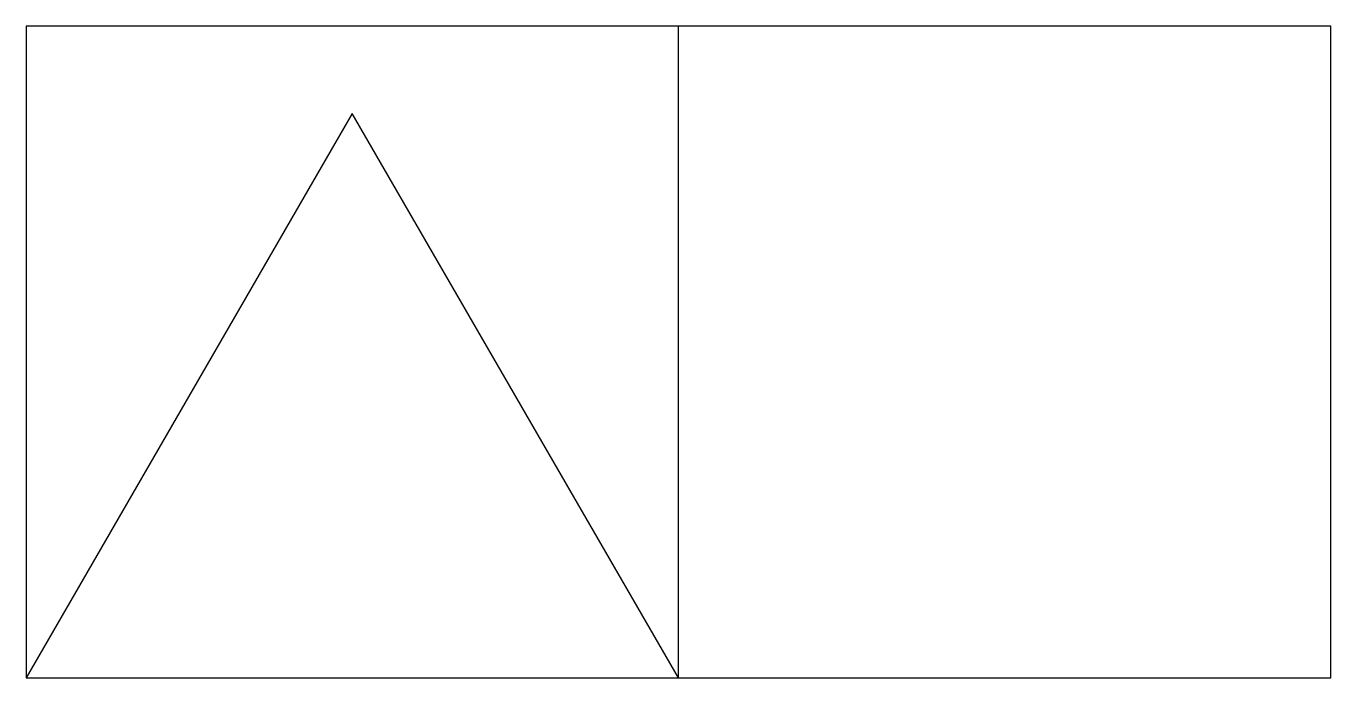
# Model space of a CAD drawing. Header units: metres. Extents: x 0 to 200, y 0 to 100.
import ezdxf

# ---------------------------------------------------------------- set-up
doc = ezdxf.new("R2010")
doc.units = ezdxf.units.M

msp = doc.modelspace()

# ---------------------------------------------------------------- linework, layer by layer
at = {"layer": 'PARAMETRIX'}
for p, q in [((200, 100), (0, 100)), ((0, 100), (0, 0)), ((100, 100), (0, 100)), ((0, 100), (0, 0)), ((100, 0), (100, 100)), ((200, 0), (200, 100)), ((50, 86.6025), (0, 0)), ((50, 86.6025), (0, 0)), ((50, 86.6025), (0, 0)), ((100, 0), (50, 86.6025)), ((100, 0), (50, 86.6025)), ((100, 0), (50, 86.6025)), ((0, 0), (200, 0)), ((0, 0), (100, 0)), ((0, 0), (100, 0)), ((0, 0), (100, 0)), ((0, 0), (100, 0))]:
    msp.add_line(p, q, dxfattribs=at)

doc.saveas('drawing.dxf')
